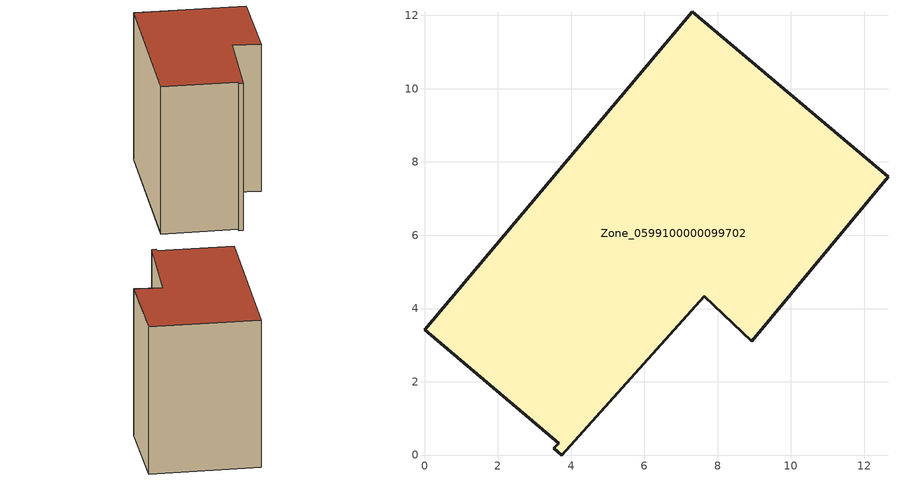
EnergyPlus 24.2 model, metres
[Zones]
Zone_0599100000099702
 floor ground (C_G): 12.65,7.6 8.93,3.11 7.63,4.33 3.74,0 3.53,0.18 3.66,0.33 0,3.42 7.31,12.09 z0.1
 wall outside (C_F): 0,3.42 3.66,0.33 3.53,0.18 3.74,0 7.63,4.33 8.93,3.11 12.65,7.6 7.31,12.09 0,3.42 z0.1:9.94
 roof outside (C_R): 3.74,0 7.63,4.33 8.93,3.11 12.65,7.6 7.31,12.09 0,3.42 3.66,0.33 3.53,0.18 z9.94
[BUILDING]
Pand.0599100000099702: North Axis=0; Terrain=City; Loads Convergence Tolerance Value=0.04; Temperature Convergence Tolerance Value=0.4; Solar Distribution=FullExterior; Maximum Number of Warmup Days=25; Minimum Number of Warmup Days=1
[Site:Location]
Rotterdam.The.Hague.AP_ZH_NLD Design_Conditions: Latitude=51.96; Longitude=4.45; Time Zone=1; Elevation=-4.5
[SITE:GROUNDTEMPERATURE:BUILDINGSURFACE]
18, 18, 18, 18, 18, 18, 18, 18, 18, 18, 18, 18
[MATERIAL] Thermal Absorptance=0.9; Solar Absorptance=0.7; Visible Absorptance=0.7
Name | Roughness | Thickness | Conductivity | Density | Specific Heat
G.TC.1946-1964 | MediumSmooth | 0.15 | 1 | 540 | 1210
F.TC.1946-1964 | Rough | 0.3 | 0.857143 | 1920 | 840
R.TC.1946-1964 | MediumRough | 0.2 | 0.235294 | 1500 | 1000
[CONSTRUCTION]
C_G: G.TC.1946-1964
C_F: F.TC.1946-1964
C_R: R.TC.1946-1964
[ZONE]
Zone_0599100000099702: Type=1; Multiplier=1; Ceiling Height=Autocalculate; Volume=Autocalculate; Floor Area=autocalculate; Part of Total Floor Area=Yes
[ZONEINFILTRATION:DESIGNFLOWRATE]
Infil_Zone_0599100000099702: Zone or ZoneList or Space or SpaceList=Zone_0599100000099702; Schedule=AlwaysOn; Design Flow Rate Calculation Method=Flow/Area; Flow Rate per Floor Area=0.003; Constant Term Coefficient=1; Temperature Term Coefficient=0; Velocity Term Coefficient=0; Velocity Squared Term Coefficient=0
[HVACTEMPLATE:ZONE:IDEALLOADSAIRSYSTEM]
Zone_0599100000099702: Maximum Heating Supply Air Temperature=50; Minimum Cooling Supply Air Temperature=13; Maximum Heating Supply Air Humidity Ratio=0.0156; Minimum Cooling Supply Air Humidity Ratio=0.0077; Heating Limit=NoLimit; Cooling Limit=NoLimit; Dehumidification Control Type=ConstantSensibleHeatRatio; Cooling Sensible Heat Ratio=0.7; Dehumidification Setpoint=60; Humidification Control Type=None; Humidification Setpoint=30; Outdoor Air Method=None; Outdoor Air Flow Rate per Person=0.00944; Outdoor Air Flow Rate per Zone Floor Area=0; Outdoor Air Flow Rate per Zone=0; Demand Controlled Ventilation Type=None; Outdoor Air Economizer Type=NoEconomizer; Heat Recovery Type=None; Sensible Heat Recovery Effectiveness=0.7; Latent Heat Recovery Effectiveness=0.65
[ZONECONTROL:THERMOSTAT]
ThermostatControl_Zone_0599100000099702: Zone or ZoneList=Zone_0599100000099702; Control Type Schedule=DualSetpointControlType; Control 1=Thermostat_Zone_0599100000099702; Temperature Difference Between Cutout And Setpoint=0
[THERMOSTATSETPOINT:DUALSETPOINT]
Thermostat_Zone_0599100000099702: Heating Setpoint Temperature Schedule=HeatingSetpoint_Zone_0599100000099702; Cooling Setpoint Temperature Schedule=CoolingSetpoint_Zone_0599100000099702
[SCHEDULE:COMPACT]
HeatingSetpoint_Zone_0599100000099702: Through: 12/31, For: AllDays, Until: 24:00, 21
CoolingSetpoint_Zone_0599100000099702: Through: 12/31, For: AllDays, Until: 24:00, 24
DualSetpointControlType: Through: 12/31, For: AllDays, Until: 24:00, 4
AlwaysOn: Through: 12/31, For: AllDays, Until: 24:00, 1
